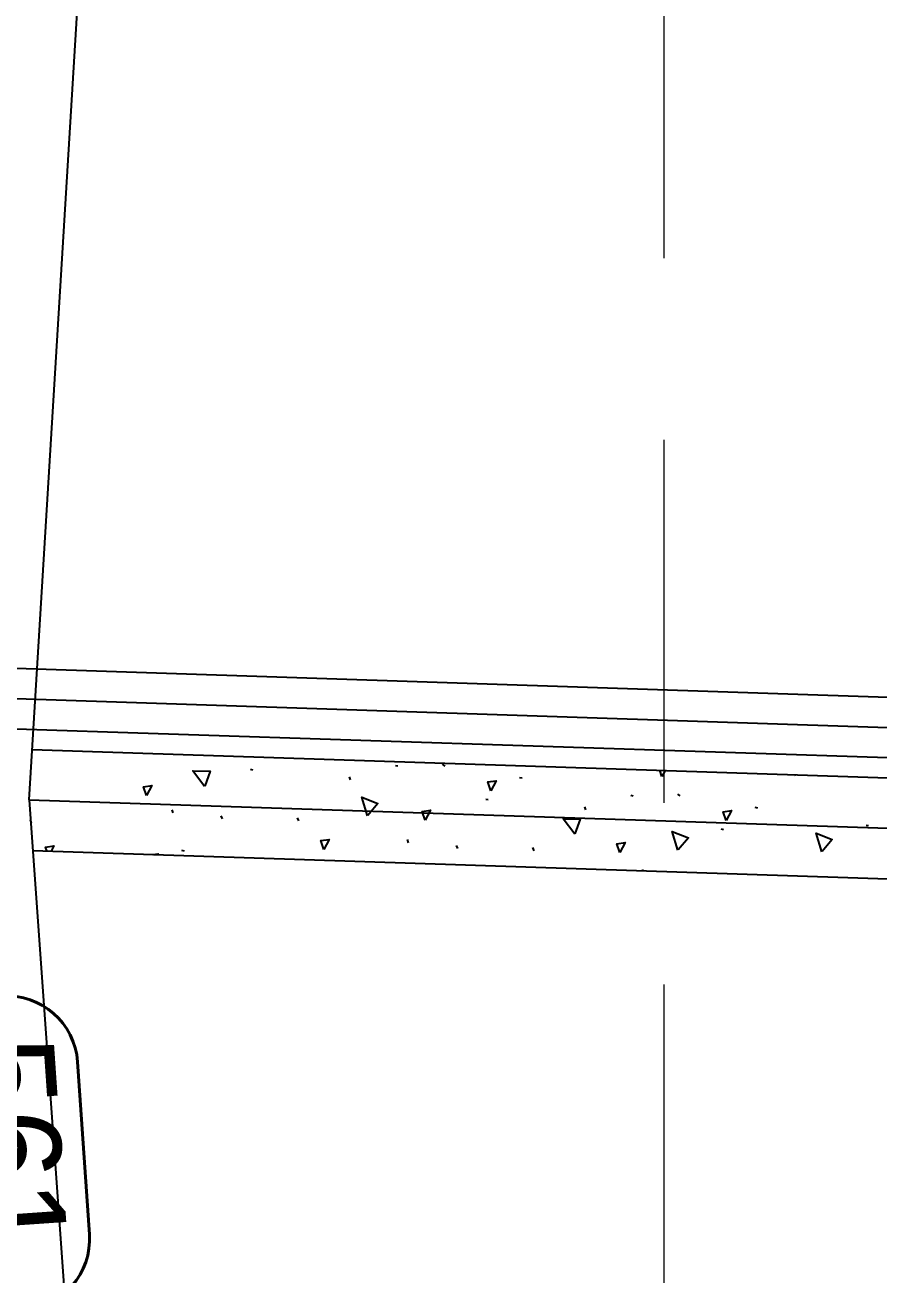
# Model space of a CAD drawing. Header units: feet. Extents: x 10084 to 13321, y 3329 to 8503.
# Drawn here: x 12074.6 to 12116.9, y 6818.3 to 6880.3 of the extents above; entities that cross this region are included whole.
import ezdxf
from ezdxf.enums import TextEntityAlignment as Align

# ---------------------------------------------------------------- set-up
doc = ezdxf.new("R2010")
doc.units = ezdxf.units.FT
doc.header["$LTSCALE"] = 40
doc.header["$MEASUREMENT"] = 0
for name, pattern in [('CENTERX2', [4, 2.5, -0.5, 0.5, -0.5]), ('DASHED', [0.75, 0.5, -0.25]), ('HIDDEN', [0.375, 0.25, -0.125])]:
    doc.linetypes.add(name, pattern=pattern)
for name, color, linetype in [('GRID', 254, 'DASHED'), ('Level 1', 7, 'Continuous'), ('LOT', 7, 'Continuous'), ('STORM', 2, 'Continuous'), ('storm CL', 7, 'CENTERX2')]:
    doc.layers.add(name, color=color, linetype=linetype)
doc.styles.add('Style-CB101', font='CB101.shx')

msp = doc.modelspace()

# ---------------------------------------------------------------- linework, layer by layer
at = {"layer": 'GRID', "color": 252, "linetype": 'HIDDEN', "lineweight": 0, "ltscale": 1.8}
msp.add_line((12106.272, 3736.714), (12106.272, 8418.163), dxfattribs=at)
at = {"layer": 'Level 1', "color": 5, "linetype": 'Continuous', "lineweight": 40, "flags": 128}
msp.add_lwpolyline([(12070.805, 6819.851), (12070.216, 6828.403), (12070.216, 6828.403, -1), (12077.199, 6828.884), (12077.199, 6828.884), (12077.788, 6820.332), (12077.788, 6820.332, -1), (12070.805, 6819.851)], format="xyb", dxfattribs=at)
at = {"layer": 'LOT', "color": 7}
for p, q in [((12074.801, 6841.864), (12088.559, 7067.434)), ((12074.953, 6844.361), (12196.101, 6840.348)), ((12095.276, 6843.631), (12095.394, 6843.536)), ((12085.776, 6843.384), (12085.894, 6843.36)), ((12090.731, 6842.852), (12090.672, 6843.005)), ((12092.956, 6843.57), (12093.074, 6843.546)), ((12112.793, 6843.062), (12112.775, 6843.108)), ((12116.573, 6842.955), (12116.562, 6842.983)), ((12099.11, 6842.979), (12099.228, 6842.956)), ((12074.801, 6841.864), (12196.018, 6837.85)), ((12074.801, 6841.864), (12079.095, 6781.689)), ((12097.437, 6841.905), (12097.555, 6841.882)), ((12104.617, 6842.091), (12104.735, 6842.068)), ((12106.937, 6842.152), (12107.055, 6842.058)), ((12081.943, 6841.222), (12081.884, 6841.375)), ((12102.392, 6841.373), (12102.333, 6841.526)), ((12110.771, 6841.501), (12110.889, 6841.477)), ((12074.923, 6840.724), (12074.873, 6840.854)), ((12084.38, 6840.928), (12084.321, 6841.081)), ((12088.16, 6840.821), (12088.101, 6840.975)), ((12116.278, 6840.613), (12116.396, 6840.589)), ((12093.604, 6839.743), (12093.545, 6839.897)), ((12109.098, 6840.426), (12109.216, 6840.403)), ((12074.98, 6839.357), (12195.936, 6835.351)), ((12082.358, 6839.367), (12082.476, 6839.343)), ((12096.041, 6839.449), (12095.982, 6839.602)), ((12099.821, 6839.343), (12099.762, 6839.496)), ((12105.23, 6838.355), (12105.206, 6838.418))]:
    msp.add_line(p, q, dxfattribs=at)
at = {"layer": 'LOT', "color": 7, "flags": 128}
for points in [[(12083.497, 6842.533), (12082.918, 6843.299), (12083.775, 6843.285), (12083.504, 6842.548)], [(12106.16, 6843.021), (12106.051, 6843.331)], [(12106.317, 6843.322), (12106.16, 6843.021)], [(12080.62, 6842.078), (12080.467, 6842.514), (12080.879, 6842.573), (12080.62, 6842.078)], [(12097.683, 6842.315), (12097.53, 6842.751), (12097.942, 6842.81), (12097.683, 6842.315)], [(12091.568, 6841.078), (12091.286, 6841.996), (12092.087, 6841.69), (12091.58, 6841.09)], [(12094.43, 6840.858), (12094.276, 6841.293), (12094.689, 6841.352), (12094.43, 6840.858)], [(12109.344, 6840.836), (12109.191, 6841.272), (12109.603, 6841.331), (12109.344, 6840.836)], [(12101.838, 6840.161), (12101.259, 6840.927), (12102.116, 6840.913), (12101.845, 6840.176)], [(12089.408, 6839.409), (12089.254, 6839.844), (12089.666, 6839.903), (12089.408, 6839.409)], [(12106.954, 6839.373), (12106.671, 6840.292), (12107.472, 6839.986), (12106.966, 6839.385)], [(12114.082, 6839.288), (12113.8, 6840.206), (12114.601, 6839.9), (12114.094, 6839.3)], [(12075.68, 6839.334), (12075.614, 6839.523), (12076.026, 6839.582), (12075.892, 6839.327)], [(12104.077, 6839.255), (12103.924, 6839.691), (12104.336, 6839.75), (12104.077, 6839.255)], [(12080.931, 6839.16), (12081.189, 6839.197), (12081.166, 6839.152)]]:
    msp.add_lwpolyline(points, dxfattribs=at)
at = {"layer": 'STORM', "color": 5}
for p, q in [((12064.885, 6848.696), (12168.834, 6845.254)), ((12064.785, 6845.698), (12168.735, 6842.255))]:
    msp.add_line(p, q, dxfattribs=at)
at = {"layer": 'storm CL', "color": 5, "flags": 128}
msp.add_lwpolyline([(12064.409, 6847.211), (12168.785, 6843.754, 0.251291), (12219.523, 6869.125, -0.255449), (12270.774, 6895.308), (12270.774, 6895.308), (12463.335, 6888.931), (12463.335, 6888.93, 0.05903), (12498.503, 6891.92), (12498.503, 6891.921), (12628.826, 6918.71), (12628.826, 6918.71, -0.01244), (12638.62, 6920.471), (12638.62, 6920.471), (12755.942, 6938.56), (12755.941, 6938.56, 0.322452), (12772.896, 7006.578), (12772.896, 7006.578, 0.040248), (12750.775, 7051.226), (12750.775, 7051.226, 0), (12750.775, 7051.226), (12750.775, 7051.226, -0.145463), (12709.643, 7211.265), (12709.643, 7211.265), (12718.043, 7436.181), (12718.043, 7436.181, 0.241795), (12694.882, 7485.874)], format="xyb", dxfattribs=at)

# ---------------------------------------------------------------- texts
at = {"layer": 'Level 1', "color": 5, "linetype": 'Continuous', "lineweight": 40, "style": 'Style-CB101'}
msp.add_text('561', height=4.8, rotation=273.94289, dxfattribs=at).set_placement((12076, 6830.244), align=Align.TOP_LEFT)

doc.saveas('drawing.dxf')
